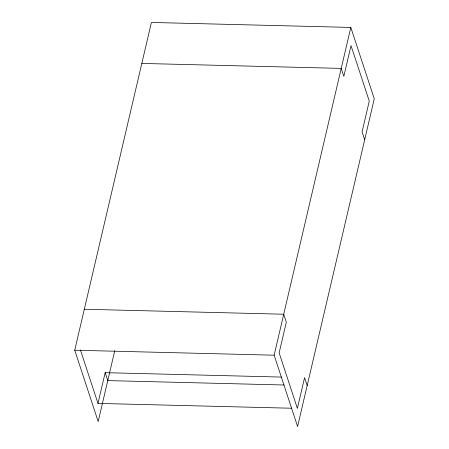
<?xml version="1.0" encoding="UTF-8"?>
<svg xmlns="http://www.w3.org/2000/svg" width="449" height="449" viewBox="0 0 449 449"><rect width="100%" height="100%" fill="white"/><g stroke="black" fill="none" stroke-linecap="round" stroke-linejoin="round"><path stroke-width="0.67" d="M114.798 350.551L98.185 421.572L74.725 350.22L151.408 22.45L350.815 27.428L374.275 98.78L297.592 426.55L274.137 355.198L350.815 27.428M291.788 408.242L97.977 403.398L105.167 372.67L281.484 377.076M141.822 63.421L341.229 68.4L343.833 76.33L351.023 45.602L369.269 101.098L362.079 131.826L364.689 139.751M84.311 309.249L283.717 314.227L286.327 322.158L279.138 352.886L297.384 408.377L304.574 377.648L307.178 385.579M74.725 350.22L274.137 355.198M284.088 385.001L107.771 380.6L105.167 372.67M80.382 349.883L97.977 403.398"/></g></svg>
